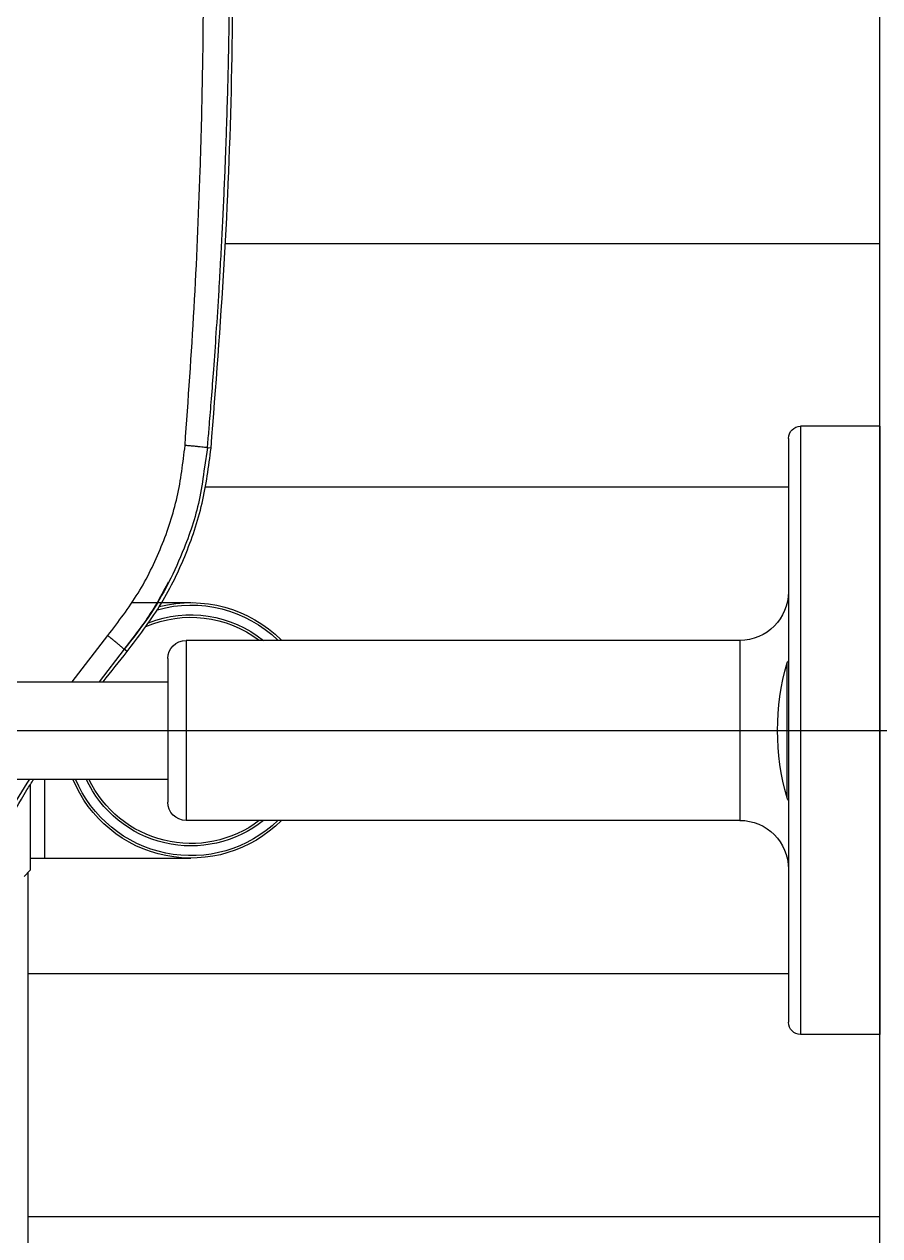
# Model space of a CAD drawing. Header units: millimetres. Extents: x 18456 to 179493, y -203649 to 469211.
# Drawn here: x 105428.3 to 105498.6, y 46779.5 to 46879.1 of the extents above; entities that cross this region are included whole.
import ezdxf

# ---------------------------------------------------------------- set-up
doc = ezdxf.new("R2010")
doc.units = ezdxf.units.MM
doc.layers.add('X-평면도(기본형)$0$FUR', color=6, linetype='Continuous', true_color=0xff00ff)

# ---------------------------------------------------------------- blocks, each defined once
blk = doc.blocks.new('X-평면도(기본형)$0$A$C5C7666B6')
at = {"layer": 'X-평면도(기본형)$0$FUR'}
for p, q in [((0, 150.355), (0, 100.355)), ((0, 150.355), (6.5, 150.355)), ((0, 150.355), (0, 100.355)), ((7.5, 149.355), (7.5, 101.355)), ((54.946, 148.56), (55.244, 148.586)), ((55.244, 148.586), (55.494, 146.987)), ((61.454, 135.855), (56.6, 135.855)), ((11.5, 132.755), (57, 132.755)), ((11.5, 132.755), (11.5, 117.955)), ((66.357, 129.355), (63.431, 133.151)), ((61.85, 131.827), (62.081, 132.02)), ((62.081, 132.02), (62.102, 132.038)), ((62.081, 132.02), (64.143, 129.355)), ((58.5, 131.255), (58.5, 119.455)), ((75.773, 129.355), (58.5, 129.355)), ((75.773, 121.355), (58.5, 121.355)), ((68.6, 114.855), (68.6, 121.355)), ((69.8, 120.909), (69.8, 113.855)), ((11.5, 117.955), (57, 117.955)), ((69.8, 114.855), (56.6, 114.855)), ((69.8, 113.855), (70.3, 113.355)), ((70, 113.655), (70, 80.905)), ((0, 100.355), (6.5, 100.355))]:
    blk.add_line(p, q, dxfattribs=at)
at = {"layer": 'X-평면도(기본형)$0$FUR', "color": 8, "true_color": 0x808080}
for p, q in [((6.5, 150.355), (6.5, 100.355)), ((57, 132.755), (57, 117.955)), ((7.609, 119.815), (7.609, 130.895))]:
    blk.add_line(p, q, dxfattribs=at)
at = {"layer": 'X-평면도(기본형)$0$FUR', "color": 1, "true_color": 0xff0000}
blk.add_line((600.324, 125.355), (-4.7, 125.355), dxfattribs=at)
at = {"layer": 'X-평면도(기본형)$0$FUR'}
for centre, radius, start, end in [((6.5, 149.355), 1, 0, 90), ((11.5, 136.755), 4, 180, 270), ((56.6, 125.355), 10.5, 75.64242, 134.95643), ((56.6, 125.355), 10.3, 74.45271, 133.90777), ((57, 131.255), 1.5, 0, 90), ((56.6, 125.355), 10.5, 225.04357, 337.60731), ((56.6, 125.355), 10.3, 226.09224, 337.14816), ((57, 119.455), 1.5, 270, 0), ((11.5, 113.955), 4, 90, 180), ((6.5, 101.355), 1, 270, 0)]:
    blk.add_arc(centre, radius, start, end, dxfattribs=at)
at = {"layer": 'X-평면도(기본형)$0$FUR', "color": 8, "true_color": 0x808080}
for centre, radius, start, end in [((56.6, 125.355), 9.5, 68.42903, 128.82196), ((56.6, 125.355), 9.3, 66.48403, 127.08305), ((7.129, 130.755), 0.5, 16.25745, 40.8383), ((-11.389, 125.355), 19.789, 343.74255, 16.25745), ((56.6, 125.355), 9.5, 231.1743, 335.09894), ((56.6, 125.355), 9.3, 232.91695, 334.52562), ((7.129, 119.955), 0.5, 319.1617, 343.74255)]:
    blk.add_arc(centre, radius, start, end, dxfattribs=at)
at = {"layer": 'X-평면도(기본형)$0$FUR'}
for points, knots in [([(54.946, 148.56), (54.557, 153.603), (53.778, 163.69), (53.167, 178.856), (53.132, 188.973), (53.114, 194.031)], [0, 0, 0, 0, 0.333307, 0.666693, 1, 1, 1, 1]), ([(57.085, 148.775), (56.821, 152.539), (56.293, 160.069), (55.857, 170.124), (55.628, 178.929), (55.551, 186.467), (55.557, 191.491), (55.56, 193.998)], [0, 0, 0, 0, 0.2501, 0.500294, 0.667068, 0.833874, 1, 1, 1, 1]), ([(55.244, 148.586), (55.23, 148.746), (55.177, 149.364), (55.064, 150.704), (54.903, 152.691), (54.712, 155.212), (54.502, 158.186), (54.333, 160.83), (54.213, 162.863), (54.144, 164.091), (54.084, 165.206), (54.028, 166.293), (53.973, 167.39), (53.921, 168.496), (53.871, 169.609), (53.825, 170.686), (53.782, 171.728), (53.743, 172.735), (53.708, 173.707), (53.675, 174.644), (53.624, 176.203), (53.566, 178.201), (53.512, 180.455), (53.479, 182.122), (53.459, 183.314), (53.44, 184.566), (53.423, 185.816), (53.417, 186.789), (53.414, 187.147)], [0, 0, 0, 0, 0.012439, 0.048205, 0.104503, 0.167351, 0.244565, 0.336146, 0.373172, 0.402815, 0.431725, 0.459899, 0.487339, 0.517097, 0.54594, 0.573867, 0.600879, 0.626976, 0.652157, 0.676423, 0.699773, 0.773353, 0.831735, 0.87492, 0.90291, 0.924386, 0.972196, 1, 1, 1, 1]), ([(61.85, 131.827), (60.918, 133.045), (59.055, 135.483), (57.017, 139.624), (55.543, 143.997), (55.145, 147.039), (54.946, 148.56)], [0, 0, 0, 0, 0.25001, 0.500001, 0.75002, 1, 1, 1, 1]), ([(55.244, 148.586), (55.252, 148.589), (55.269, 148.595), (55.388, 148.612), (55.579, 148.634), (55.84, 148.662), (56.147, 148.692), (56.471, 148.722), (56.789, 148.75), (56.989, 148.767), (57.085, 148.775)], [0, 0, 0, 0, 0.119565, 0.247013, 0.379627, 0.513902, 0.646078, 0.772726, 0.891231, 1, 1, 1, 1]), ([(63.431, 133.151), (62.563, 134.289), (60.828, 136.563), (58.948, 140.433), (57.596, 144.517), (57.255, 147.356), (57.085, 148.775)], [0, 0, 0, 0, 0.250112, 0.500164, 0.750028, 1, 1, 1, 1]), ([(55.494, 146.987), (55.603, 146.168), (55.908, 143.896), (56.946, 140.713), (58.409, 137.449), (60.031, 134.639), (61.389, 132.905), (62.081, 132.02)], [0, 0, 0, 0, 0.149341, 0.414687, 0.601681, 0.796829, 1, 1, 1, 1]), ([(58.467, 137.529), (58.936, 136.658), (59.981, 134.719), (61.346, 132.988), (62.098, 132.035)], [0, 0, 0, 0, 0.448954, 1, 1, 1, 1]), ([(62.102, 132.038), (62.104, 132.04), (62.114, 132.048), (62.183, 132.106), (62.313, 132.215), (62.498, 132.37), (62.719, 132.556), (62.96, 132.757), (63.201, 132.959), (63.356, 133.089), (63.431, 133.151)], [0, 0, 0, 0, 0.027468, 0.164253, 0.307475, 0.453836, 0.599594, 0.741088, 0.875265, 1, 1, 1, 1]), ([(73.571, 114.383), (72.434, 116.427), (71.126, 118.776), (69.707, 121.059), (69.521, 121.355)], [0, 0, 0, 0, 0.3331978, 0.383066, 0.383066, 0.383066, 0.383066]), ([(69.868, 121.355), (70.459, 120.422), (71.851, 118.186), (73.111, 115.871), (73.842, 114.527)], [0.1390638, 0.1390638, 0.1390638, 0.1390638, 0.5, 1, 1, 1, 1])]:
    blk.add_open_spline(points, degree=3, knots=knots, dxfattribs=at)
blk.add_open_spline([(63.818, 129.355), (63.167, 130.183), (62.508, 131.005), (61.85, 131.827)], degree=3, dxfattribs=at)
blk = doc.blocks.new('X-평면도(기본형)$0$T1')
at = {"layer": 'X-평면도(기본형)$0$FUR', "color": 8, "true_color": 0x808080}
for p, q in [((0, 390), (53.777, 390)), ((7.5, 370), (55.418, 370)), ((7.5, 330), (70, 330)), ((0, 310), (70, 310))]:
    blk.add_line(p, q, dxfattribs=at)
at = {"layer": 'X-평면도(기본형)$0$FUR'}
blk.add_lwpolyline([(100, 270.923), (100, 0), (0, 0), (0, 700), (100, 700), (100, 487.429)], dxfattribs=at)

msp = doc.modelspace()

# ---------------------------------------------------------------- block references
at = {"layer": 'X-평면도(기본형)$0$FUR', "xscale": -1}
for name, p in [('X-평면도(기본형)$0$T1', (105498.629, 46471.077)), ('X-평면도(기본형)$0$A$C5C7666B6', (105498.629, 46695.722))]:
    msp.add_blockref(name, p, dxfattribs=at)

doc.saveas('drawing.dxf')
